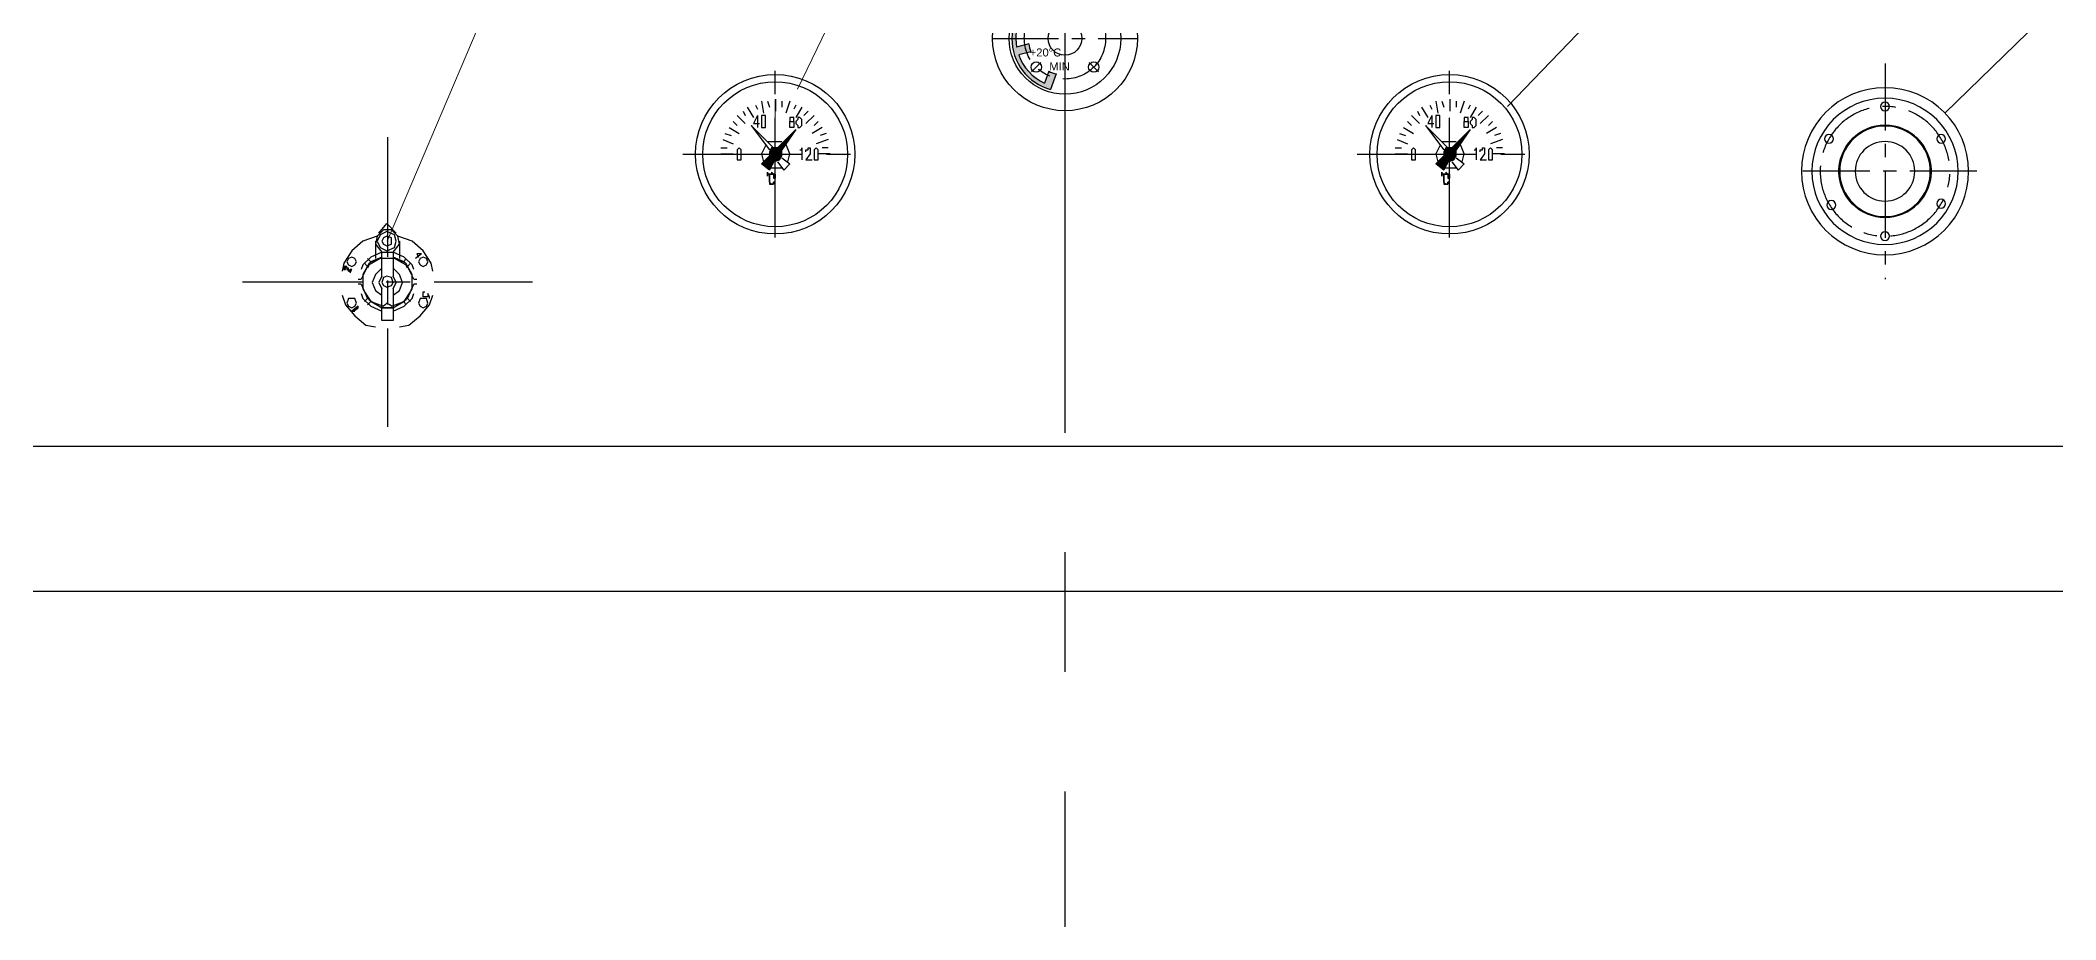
# Model space of a CAD drawing. Header units: millimetres. Extents: x 36873 to 51119, y -3533 to 6541.
# Drawn here: x 40661 to 42052, y 3854 to 4461 of the extents above; entities that cross this region are included whole.
import ezdxf

# ---------------------------------------------------------------- set-up
doc = ezdxf.new("R2010")
doc.units = ezdxf.units.MM
doc.header["$LTSCALE"] = 13
for name, pattern in [('4 点画线', [9, 6.25, -1.25, 0.25, -1.25]), ('CENTER', [50.8, 31.75, -6.35, 6.35, -6.35]), ('CENTERX2', [101.6, 63.5, -12.7, 12.7, -12.7])]:
    doc.linetypes.add(name, pattern=pattern)
doc.layers.get('0').update_dxf_attribs({"color": 1, "linetype": 'CENTER'})
for name, color, linetype in [('1', 4, 'Continuous'), ('2细线层', 4, 'Continuous'), ('粗实线', 4, 'Continuous')]:
    doc.layers.add(name, color=color, linetype=linetype)
doc.layers.add('2-0.13', color=3, linetype='Continuous', lineweight=13)
doc.layers.add('标注、文本', color=3, linetype='Continuous', lineweight=25)
doc.styles.add('Note Text (ANSI)', font='arial.ttf')

# ---------------------------------------------------------------- blocks, each defined once
blk = doc.blocks.new('KG')
at = {"layer": '粗实线'}
h = blk.add_hatch(color=256, dxfattribs=at)
h.dxf.hatch_style = 2
h.paths.add_polyline_path([(108732.1, -179782.1), (108731, -179782.1), (108732.1, -179782.1), (108733.2, -179783.2), (108733.2, -179784.3), (108734.3, -179784.3), (108734.3, -179785.4), (108735.4, -179785.4), (108735.4, -179786.5), (108736.5, -179784.3), (108735.4, -179784.3), (108734.3, -179785.4), (108734.3, -179784.3), (108734.3, -179783.2), (108733.2, -179783.2), (108733.2, -179782.1)])
h = blk.add_hatch(color=256, dxfattribs=at)
h.dxf.hatch_style = 2
h.paths.add_polyline_path([(108731, -179782.1), (108731, -179783.2), (108731, -179784.3), (108732.1, -179784.3), (108732.1, -179783.2), (108731, -179783.2), (108731, -179782.1), (108732.1, -179782.1)])
h = blk.add_hatch(color=256, dxfattribs=at)
h.dxf.hatch_style = 2
h.paths.add_polyline_path([(108736.5, -179812.9), (108737.6, -179812.9), (108740.9, -179810.7), (108740.9, -179809.6)])
at = {"layer": '1', "color": 1, "linetype": 'CENTERX2', "lineweight": -3, "ltscale": 0.1}
for p, q in [((108761.2, -179692.8), (108761.2, -179892.8)), ((108661.2, -179792.8), (108861.2, -179792.8))]:
    blk.add_line(p, q, dxfattribs=at)
at = {"layer": '粗实线'}
for points in [[(108754, -179761.3), (108744.1, -179764.6), (108736.5, -179771.2), (108731, -179779.9), (108729.9, -179785.4)], [(108765, -179772.3), (108769.4, -179766.8), (108768.3, -179761.3), (108763.9, -179756.9), (108758.4, -179756.9), (108754, -179761.3), (108752.9, -179766.8), (108757.3, -179772.3)], [(108755.1, -179759.1), (108760.6, -179752.5), (108767.2, -179759.1)], [(108792.4, -179785.4), (108791.3, -179779.9), (108785.8, -179771.2), (108778.2, -179764.6), (108768.3, -179761.3)], [(108757.3, -179772.3), (108749.6, -179775.6), (108744.1, -179781), (108743, -179784.3)], [(108757.3, -179775.6), (108748.5, -179779.9), (108744.1, -179787.6), (108744.1, -179797.5), (108748.5, -179805.2), (108757.3, -179810.7), (108765, -179810.7), (108765, -179819.4), (108757.3, -179819.4), (108757.3, -179810.7)], [(108774.9, -179783.2), (108773.8, -179781), (108766.1, -179776.6), (108756.2, -179776.6), (108748.5, -179781), (108747.4, -179783.2)], [(108752.9, -179764.6), (108752.9, -179776.6)], [(108757.3, -179788.7), (108757.3, -179772.3), (108765, -179772.3), (108765, -179788.7)], [(108779.3, -179784.3), (108778.2, -179781), (108772.7, -179775.6), (108765, -179772.3)], [(108765, -179810.7), (108773.8, -179805.2), (108778.2, -179797.5), (108778.2, -179787.6), (108773.8, -179779.9), (108765, -179775.6)], [(108769.4, -179764.6), (108769.4, -179776.6)], [(108784.7, -179773.4), (108780.4, -179776.6)], [(108784.7, -179773.4), (108781.5, -179773.4), (108782.6, -179775.6)], [(108757.3, -179783.2), (108752.9, -179787.6), (108750.7, -179793.1), (108752.9, -179798.6), (108757.3, -179801.9)], [(108757.3, -179788.7), (108755.1, -179793.1), (108757.3, -179797.5)], [(108765, -179801.9), (108769.4, -179798.6), (108771.6, -179793.1), (108769.4, -179787.6), (108765, -179783.2)], [(108765, -179797.5), (108767.2, -179793.1), (108765, -179788.7)], [(108729.9, -179801.9), (108732.1, -179808.5), (108738.7, -179816.2), (108746.3, -179822.7), (108752.9, -179823.8)], [(108743, -179800.8), (108744.1, -179804.1), (108749.6, -179809.6), (108757.3, -179812.9)], [(108745.2, -179799.7), (108749.6, -179806.3), (108758.4, -179809.6)], [(108765, -179797.5), (108765, -179810.7), (108757.3, -179810.7), (108757.3, -179797.5)], [(108763.9, -179809.6), (108772.7, -179806.3), (108777.1, -179799.7)], [(108765, -179812.9), (108772.7, -179809.6), (108778.2, -179804.1), (108779.3, -179800.8)], [(108769.4, -179823.8), (108776, -179822.7), (108783.6, -179816.2), (108790.2, -179808.5), (108792.4, -179801.9)], [(108790.2, -179804.1), (108790.2, -179803), (108789.1, -179800.8), (108789.1, -179801.9), (108789.1, -179803), (108788, -179803), (108786.9, -179803), (108785.8, -179803), (108785.8, -179801.9), (108785.8, -179800.8), (108785.8, -179799.7), (108786.9, -179799.7)], [(108763.9, -179809.6), (108762.8, -179808.5), (108760.6, -179807.4), (108759.5, -179808.5), (108758.4, -179809.6)], [(108763.9, -179809.6), (108762.8, -179808.5), (108760.6, -179807.4), (108759.5, -179808.5), (108758.4, -179809.6)]]:
    blk.add_lwpolyline(points, dxfattribs=at)
for points in [[(108767.2, -179764.6), (108766.1, -179760.2), (108760.6, -179758), (108756.2, -179760.2), (108754, -179764.6), (108756.2, -179769), (108760.6, -179771.2), (108766.1, -179769)], [(108763.9, -179764.6), (108763.9, -179762.4), (108760.6, -179761.3), (108758.4, -179762.4), (108757.3, -179764.6), (108758.4, -179766.8), (108760.6, -179767.9), (108763.9, -179766.8)], [(108739.8, -179778.8), (108738.7, -179776.6), (108736.5, -179775.6), (108734.3, -179776.6), (108733.2, -179778.8), (108734.3, -179781), (108736.5, -179782.1), (108738.7, -179781)], [(108789.1, -179778.8), (108788, -179776.6), (108785.8, -179775.6), (108783.6, -179776.6), (108782.6, -179778.8), (108783.6, -179781), (108785.8, -179782.1), (108788, -179781)], [(108732.1, -179782.1), (108731, -179782.1), (108732.1, -179782.1), (108733.2, -179783.2), (108733.2, -179784.3), (108734.3, -179784.3), (108734.3, -179785.4), (108735.4, -179785.4), (108735.4, -179786.5), (108736.5, -179784.3), (108735.4, -179784.3), (108734.3, -179785.4), (108734.3, -179784.3), (108734.3, -179783.2), (108733.2, -179783.2), (108733.2, -179782.1)], [(108731, -179782.1), (108731, -179783.2), (108731, -179784.3), (108732.1, -179784.3), (108732.1, -179783.2), (108731, -179783.2), (108731, -179782.1), (108732.1, -179782.1)], [(108765, -179793.1), (108763.9, -179789.8), (108760.6, -179788.7), (108758.4, -179789.8), (108757.3, -179793.1), (108758.4, -179795.3), (108760.6, -179796.4), (108763.9, -179795.3)], [(108739.8, -179807.4), (108738.7, -179804.1), (108736.5, -179804.1), (108734.3, -179804.1), (108733.2, -179807.4), (108734.3, -179809.6), (108736.5, -179810.7), (108738.7, -179809.6)], [(108789.1, -179807.4), (108788, -179804.1), (108785.8, -179804.1), (108783.6, -179804.1), (108782.6, -179807.4), (108783.6, -179809.6), (108785.8, -179810.7), (108788, -179809.6)], [(108736.5, -179812.9), (108737.6, -179812.9), (108740.9, -179810.7), (108740.9, -179809.6)], [(108737.6, -179812.9), (108738.7, -179812.9)]]:
    blk.add_lwpolyline(points, close=True, dxfattribs=at)
for points in [[(108747.4, -179776.6), (108747.4, -179776.6), (108749.6, -179778.8), (108749.6, -179778.8)], [(108757.3, -179775.6), (108757.3, -179775.6), (108749.6, -179778.8), (108749.6, -179778.8)], [(108772.7, -179778.8), (108772.7, -179778.8), (108765, -179775.6), (108765, -179775.6)], [(108772.7, -179778.8), (108772.7, -179778.8), (108773.8, -179776.6), (108773.8, -179776.6)], [(108747.4, -179782.1), (108747.4, -179782.1), (108743, -179790.9), (108743, -179790.9)], [(108747.4, -179782.1), (108747.4, -179782.1), (108745.2, -179779.9), (108745.2, -179779.9)], [(108777.1, -179779.9), (108777.1, -179779.9), (108774.9, -179782.1), (108774.9, -179782.1)], [(108779.3, -179790.9), (108779.3, -179790.9), (108774.9, -179782.1), (108774.9, -179782.1)], [(108740.9, -179790.9), (108740.9, -179790.9), (108743, -179790.9), (108743, -179790.9)], [(108743, -179794.2), (108743, -179794.2), (108740.9, -179794.2), (108740.9, -179794.2)], [(108743, -179794.2), (108743, -179794.2), (108747.4, -179804.1), (108747.4, -179804.1)], [(108745.2, -179806.3), (108745.2, -179806.3), (108747.4, -179804.1), (108747.4, -179804.1)], [(108774.9, -179804.1), (108774.9, -179804.1), (108779.3, -179794.2), (108779.3, -179794.2)], [(108774.9, -179804.1), (108774.9, -179804.1), (108777.1, -179806.3), (108777.1, -179806.3)], [(108779.3, -179790.9), (108779.3, -179790.9), (108781.5, -179790.9), (108781.5, -179790.9)], [(108781.5, -179794.2), (108781.5, -179794.2), (108779.3, -179794.2), (108779.3, -179794.2)], [(108749.6, -179806.3), (108749.6, -179806.3), (108747.4, -179808.5), (108747.4, -179808.5)], [(108749.6, -179806.3), (108749.6, -179806.3), (108757.3, -179810.7), (108757.3, -179810.7)], [(108765, -179810.7), (108765, -179810.7), (108772.7, -179806.3), (108772.7, -179806.3)], [(108773.8, -179808.5), (108773.8, -179808.5), (108772.7, -179806.3), (108772.7, -179806.3)]]:
    blk.add_open_spline(points, degree=3, dxfattribs=at)
blk = doc.blocks.new('fgffg')
blk.add_hatch(color=256).paths.add_polyline_path([(26283.3, -83546.9, -0.054749), (26292.7, -83543.5), (26285.6, -83524, 0.757864), (26285.6, -83652), (26292.7, -83632.5, -0.054749), (26283.3, -83629), (26277.9, -83643.8, -0.201943), (26245.7, -83608.7), (26260.9, -83604.6, -0.054749), (26258.3, -83594.9), (26243.1, -83599, -0.342707), (26277.9, -83532.1)])
for p, q in [((26283.3, -83546.9), (26277.9, -83532.1)), ((26292.7, -83543.5), (26285.6, -83524)), ((26258.3, -83594.9), (26243.1, -83599)), ((26260.9, -83604.6), (26245.7, -83608.7)), ((26283.3, -83629), (26277.9, -83643.8)), ((26292.7, -83632.5), (26285.6, -83652))]:
    blk.add_line(p, q)
for radius, start, end in [(66.5, 105.6856, 254.3144), (61.5, 114.6661, 190.3339), (45.8, 103.7325, 116.2675), (61.5, 199.6661, 245.3339), (45.8, 188.7325, 201.2675), (45.8, 243.7325, 256.2675)]:
    blk.add_arc((26303.6, -83588), radius, start, end)
blk = doc.blocks.new('A$C6F763E90')
at = {"layer": '1', "color": 1, "linetype": 'CENTERX2', "lineweight": -3, "ltscale": 0.1}
for p, q in [((90.5, 181.1), (90.5, 0)), ((48.8, 132.3), (60.4, 120.7)), ((132.3, 132.3), (120.7, 120.7)), ((0, 90.5), (181.1, 90.5)), ((48.8, 48.8), (60.4, 60.4)), ((132.3, 48.8), (120.7, 60.4))]:
    blk.add_line(p, q, dxfattribs=at)
blk.add_circle((90.5, 90.5), 50.8, dxfattribs=at)
at = {"layer": '2细线层'}
for centre, radius in [((90.5, 90.5), 90.5), ((90.5, 90.5), 69.8), ((54.6, 126.5), 6.5), ((126.5, 126.5), 6.5), ((90.5, 90.5), 21.1), ((54.6, 54.6), 6.5), ((126.5, 54.6), 6.5)]:
    blk.add_circle(centre, radius, dxfattribs=at)
blk.add_blockref('fgffg', (-26213, 83678.5), dxfattribs=at)
at = {"layer": '2细线层', "style": 'Note Text (ANSI)'}
for s, p in [('MAX', (64.3, 121)), ('+20%%DC', (46.5, 67.9)), ('MIN', (70.9, 50.4))]:
    blk.add_text(s, height=10, dxfattribs=at).set_placement(p)
blk = doc.blocks.new('A$C42E77C0E')
at = {"layer": '1', "color": 1, "linetype": 'CENTERX2', "lineweight": -3, "ltscale": 0.1}
for p, q in [((113.2, 265.6), (113.2, 0)), ((113.2, 265.6), (113.2, 0)), ((0, 132.8), (226.3, 132.8))]:
    blk.add_line(p, q, dxfattribs=at)
at = {"layer": '1', "ltscale": 5}
for centre, radius in [((113.2, 132.8), 103), ((113.2, 132.8), 90.1), ((113.2, 212.7), 5.44), ((44, 172.8), 5.44), ((113.2, 132.8), 56.8), ((113.2, 132.8), 55.8), ((182.3, 172.8), 5.44), ((113.2, 132.8), 36.7), ((44, 92.9), 5.44), ((179.4, 91.2), 5.44), ((113.2, 52.9), 5.44)]:
    blk.add_circle(centre, radius, dxfattribs=at)
at = {"layer": '1', "color": 1, "linetype": 'CENTERX2', "lineweight": -3, "ltscale": 0.1}
blk.add_circle((113.2, 132.8), 79.9, dxfattribs=at)
at = {"layer": '1', "ltscale": 5}
blk.add_arc((113.2, 132.8), 56.8, 310.2938, 229.7062, dxfattribs=at)

msp = doc.modelspace()

# ---------------------------------------------------------------- hatches: boundary and pattern name
at = {"layer": '粗实线', "lineweight": 30}
h = msp.add_hatch(color=256, dxfattribs=at)
h.dxf.hatch_style = 2
h.paths.add_polyline_path([(41182.531, 4399.446), (41169.958, 4386.873), (41174.149, 4386.873)])
h = msp.add_hatch(color=256, dxfattribs=at)
h.dxf.hatch_style = 2
h.paths.add_polyline_path([(41647.817, 4399.446), (41635.244, 4386.873), (41639.435, 4386.873)])
h = msp.add_hatch(color=256, dxfattribs=at)
h.dxf.hatch_style = 2
h.paths.add_polyline_path([(41164.37, 4381.285), (41161.576, 4378.491), (41171.355, 4378.491)])
h = msp.add_hatch(color=256, dxfattribs=at)
h.dxf.hatch_style = 2
h.paths.add_polyline_path([(41165.767, 4386.873), (41164.37, 4385.476), (41172.752, 4385.476)])
h = msp.add_hatch(color=256, dxfattribs=at)
h.dxf.hatch_style = 2
h.paths.add_polyline_path([(41164.37, 4385.476), (41164.37, 4384.079), (41172.752, 4384.079)])
h = msp.add_hatch(color=256, dxfattribs=at)
h.dxf.hatch_style = 2
h.paths.add_polyline_path([(41164.37, 4385.476), (41172.752, 4385.476), (41172.752, 4384.079)])
h = msp.add_hatch(color=256, dxfattribs=at)
h.dxf.hatch_style = 2
h.paths.add_polyline_path([(41164.37, 4384.079), (41164.37, 4381.285), (41172.752, 4381.285)])
h = msp.add_hatch(color=256, dxfattribs=at)
h.dxf.hatch_style = 2
h.paths.add_polyline_path([(41164.37, 4384.079), (41172.752, 4384.079), (41172.752, 4381.285)])
h = msp.add_hatch(color=256, dxfattribs=at)
h.dxf.hatch_style = 2
h.paths.add_polyline_path([(41164.37, 4381.285), (41172.752, 4381.285), (41171.355, 4378.491)])
h = msp.add_hatch(color=256, dxfattribs=at)
h.dxf.hatch_style = 2
h.paths.add_polyline_path([(41165.767, 4386.873), (41174.149, 4386.873), (41172.752, 4385.476)])
h = msp.add_hatch(color=256, dxfattribs=at)
h.dxf.hatch_style = 2
h.paths.add_polyline_path([(41629.656, 4381.285), (41626.862, 4378.491), (41636.641, 4378.491)])
h = msp.add_hatch(color=256, dxfattribs=at)
h.dxf.hatch_style = 2
h.paths.add_polyline_path([(41631.053, 4386.873), (41629.656, 4385.476), (41638.038, 4385.476)])
h = msp.add_hatch(color=256, dxfattribs=at)
h.dxf.hatch_style = 2
h.paths.add_polyline_path([(41629.656, 4385.476), (41629.656, 4384.079), (41638.038, 4384.079)])
h = msp.add_hatch(color=256, dxfattribs=at)
h.dxf.hatch_style = 2
h.paths.add_polyline_path([(41629.656, 4385.476), (41638.038, 4385.476), (41638.038, 4384.079)])
h = msp.add_hatch(color=256, dxfattribs=at)
h.dxf.hatch_style = 2
h.paths.add_polyline_path([(41629.656, 4384.079), (41629.656, 4381.285), (41638.038, 4381.285)])
h = msp.add_hatch(color=256, dxfattribs=at)
h.dxf.hatch_style = 2
h.paths.add_polyline_path([(41629.656, 4384.079), (41638.038, 4384.079), (41638.038, 4381.285)])
h = msp.add_hatch(color=256, dxfattribs=at)
h.dxf.hatch_style = 2
h.paths.add_polyline_path([(41629.656, 4381.285), (41638.038, 4381.285), (41636.641, 4378.491)])
h = msp.add_hatch(color=256, dxfattribs=at)
h.dxf.hatch_style = 2
h.paths.add_polyline_path([(41631.053, 4386.873), (41639.435, 4386.873), (41638.038, 4385.476)])
h = msp.add_hatch(color=256, dxfattribs=at)
h.dxf.hatch_style = 2
h.paths.add_polyline_path([(41160.179, 4377.094), (41158.782, 4375.697), (41167.164, 4375.697)])
h = msp.add_hatch(color=256, dxfattribs=at)
h.dxf.hatch_style = 2
h.paths.add_polyline_path([(41158.782, 4375.697), (41167.164, 4375.697), (41164.37, 4371.506)])
h = msp.add_hatch(color=256, dxfattribs=at)
h.dxf.hatch_style = 2
h.paths.add_polyline_path([(41161.576, 4378.491), (41160.179, 4377.094), (41167.164, 4377.094)])
h = msp.add_hatch(color=256, dxfattribs=at)
h.dxf.hatch_style = 2
h.paths.add_polyline_path([(41160.179, 4377.094), (41167.164, 4377.094), (41167.164, 4375.697)])
h = msp.add_hatch(color=256, dxfattribs=at)
h.dxf.hatch_style = 2
h.paths.add_polyline_path([(41161.576, 4378.491), (41171.355, 4378.491), (41167.164, 4377.094)])
h = msp.add_hatch(color=256, dxfattribs=at)
h.dxf.hatch_style = 2
h.paths.add_polyline_path([(41162.973, 4368.712), (41162.973, 4367.315), (41162.973, 4368.712), (41164.37, 4368.712)])
h = msp.add_hatch(color=256, dxfattribs=at)
h.dxf.hatch_style = 2
h.paths.add_polyline_path([(41165.767, 4370.109), (41165.767, 4368.712), (41164.37, 4368.712), (41164.37, 4367.315), (41164.37, 4365.918), (41164.37, 4364.521), (41164.37, 4363.124), (41164.37, 4361.727), (41165.767, 4361.727), (41167.164, 4361.727), (41165.767, 4361.727), (41164.37, 4363.124), (41164.37, 4364.521), (41164.37, 4365.918), (41164.37, 4367.315), (41164.37, 4368.712), (41165.767, 4368.712), (41167.164, 4368.712)])
h = msp.add_hatch(color=256, dxfattribs=at)
h.dxf.hatch_style = 2
h.paths.add_polyline_path([(41168.561, 4368.712), (41167.164, 4368.712), (41167.164, 4367.315), (41167.164, 4365.918), (41168.561, 4365.918)])
h = msp.add_hatch(color=256, dxfattribs=at)
h.dxf.hatch_style = 2
h.paths.add_polyline_path([(41625.465, 4377.094), (41624.068, 4375.697), (41632.45, 4375.697)])
h = msp.add_hatch(color=256, dxfattribs=at)
h.dxf.hatch_style = 2
h.paths.add_polyline_path([(41624.068, 4375.697), (41632.45, 4375.697), (41629.656, 4371.506)])
h = msp.add_hatch(color=256, dxfattribs=at)
h.dxf.hatch_style = 2
h.paths.add_polyline_path([(41626.862, 4378.491), (41625.465, 4377.094), (41632.45, 4377.094)])
h = msp.add_hatch(color=256, dxfattribs=at)
h.dxf.hatch_style = 2
h.paths.add_polyline_path([(41625.465, 4377.094), (41632.45, 4377.094), (41632.45, 4375.697)])
h = msp.add_hatch(color=256, dxfattribs=at)
h.dxf.hatch_style = 2
h.paths.add_polyline_path([(41626.862, 4378.491), (41636.641, 4378.491), (41632.45, 4377.094)])
h = msp.add_hatch(color=256, dxfattribs=at)
h.dxf.hatch_style = 2
h.paths.add_polyline_path([(41628.259, 4368.712), (41628.259, 4367.315), (41628.259, 4368.712), (41629.656, 4368.712)])
h = msp.add_hatch(color=256, dxfattribs=at)
h.dxf.hatch_style = 2
h.paths.add_polyline_path([(41631.053, 4370.109), (41631.053, 4368.712), (41629.656, 4368.712), (41629.656, 4367.315), (41629.656, 4365.918), (41629.656, 4364.521), (41629.656, 4363.124), (41629.656, 4361.727), (41631.053, 4361.727), (41632.45, 4361.727), (41631.053, 4361.727), (41629.656, 4363.124), (41629.656, 4364.521), (41629.656, 4365.918), (41629.656, 4367.315), (41629.656, 4368.712), (41631.053, 4368.712), (41632.45, 4368.712)])
h = msp.add_hatch(color=256, dxfattribs=at)
h.dxf.hatch_style = 2
h.paths.add_polyline_path([(41633.847, 4368.712), (41632.45, 4368.712), (41632.45, 4367.315), (41632.45, 4365.918), (41633.847, 4365.918)])
h = msp.add_hatch(color=256, dxfattribs=at)
h.dxf.hatch_style = 2
h.paths.add_polyline_path([(41168.561, 4363.124), (41167.164, 4363.124), (41167.164, 4361.727), (41165.767, 4361.727), (41167.164, 4361.727), (41167.164, 4363.124)])
h = msp.add_hatch(color=256, dxfattribs=at)
h.dxf.hatch_style = 2
h.paths.add_polyline_path([(41633.847, 4363.124), (41632.45, 4363.124), (41632.45, 4361.727), (41631.053, 4361.727), (41632.45, 4361.727), (41632.45, 4363.124)])

# ---------------------------------------------------------------- linework, layer by layer
at = {"layer": '1', "color": 1, "linetype": 'CENTERX2', "lineweight": -3, "ltscale": 0.1}
for p, q in [((41168.265, 4324.875), (41168.265, 4439.855)), ((41633.551, 4324.875), (41633.551, 4439.855)), ((41104.629, 4382.365), (41226.272, 4382.365)), ((41569.915, 4382.365), (41691.558, 4382.365))]:
    msp.add_line(p, q, dxfattribs=at)
at = {"layer": '2-0.13'}
for p, q in [((41673.583, 4415.288), (42477.741, 5252.668)), ((41287.082, 5231.889), (40900.483, 4322.468)), ((41569.684, 5226.047), (41183.643, 4427.373)), ((41975.395, 4410.831), (42803.75, 5216.914))]:
    msp.add_line(p, q, dxfattribs=at)
at = {"layer": '标注、文本', "color": 1, "linetype": 'CENTER'}
msp.add_line((41368.234, 4603.006), (41368.234, 2381.006), dxfattribs=at)
at = {"layer": '标注、文本', "color": 1, "linetype": '4 点画线', "lineweight": 20}
msp.add_line((41168.342, 4341.698), (41168.342, 4420.163), dxfattribs=at)
at = {"layer": '标注、文本', "color": 4, "lineweight": 30, "ltscale": 38.869873}
for p, q in [((40206.58, 4180.969), (42516.58, 4180.969)), ((40206.58, 4080.969), (42516.58, 4080.969))]:
    msp.add_line(p, q, dxfattribs=at)
at = {"layer": '标注、文本', "color": 4, "lineweight": 30}
for centre, radius in [((41168.265, 4382.365), 55), ((41633.551, 4382.365), 55), ((41168.265, 4382.365), 50), ((41633.551, 4382.365), 50)]:
    msp.add_circle(centre, radius, dxfattribs=at)
at = {"layer": '粗实线', "lineweight": 30}
for points in [[(41155.988, 4409.225), (41153.194, 4403.637), (41157.385, 4403.637)], [(41155.988, 4409.225), (41155.988, 4400.843)], [(41621.274, 4409.225), (41618.48, 4403.637), (41622.671, 4403.637)], [(41621.274, 4409.225), (41621.274, 4400.843)], [(41167.164, 4386.873), (41151.797, 4402.24), (41164.37, 4385.476)], [(41169.958, 4386.873), (41182.531, 4399.446), (41172.752, 4385.476)], [(41632.45, 4386.873), (41617.083, 4402.24), (41629.656, 4385.476)], [(41635.244, 4386.873), (41647.817, 4399.446), (41638.038, 4385.476)], [(41161.576, 4388.27), (41158.782, 4382.682), (41160.179, 4377.094)], [(41172.752, 4391.064), (41162.973, 4391.064)], [(41169.958, 4386.873), (41165.767, 4386.873), (41164.37, 4384.079), (41164.37, 4381.285)], [(41167.164, 4377.094), (41171.355, 4378.491), (41172.752, 4381.285), (41172.752, 4385.476)], [(41176.943, 4377.094), (41178.34, 4382.682), (41175.546, 4389.667)], [(41185.325, 4385.476), (41186.722, 4385.476), (41186.722, 4386.873), (41186.722, 4378.491)], [(41189.516, 4384.079), (41189.516, 4385.476), (41190.913, 4385.476), (41190.913, 4386.873), (41192.31, 4386.873), (41192.31, 4385.476), (41192.31, 4384.079), (41192.31, 4382.682), (41189.516, 4378.491), (41193.707, 4378.491)], [(41626.862, 4388.27), (41624.068, 4382.682), (41625.465, 4377.094)], [(41638.038, 4391.064), (41628.259, 4391.064)], [(41635.244, 4386.873), (41631.053, 4386.873), (41629.656, 4384.079), (41629.656, 4381.285)], [(41632.45, 4377.094), (41636.641, 4378.491), (41638.038, 4381.285), (41638.038, 4385.476)], [(41642.229, 4377.094), (41643.626, 4382.682), (41640.832, 4389.667)], [(41650.611, 4385.476), (41652.008, 4385.476), (41652.008, 4386.873), (41652.008, 4378.491)], [(41654.802, 4384.079), (41654.802, 4385.476), (41656.199, 4385.476), (41656.199, 4386.873), (41657.596, 4386.873), (41657.596, 4385.476), (41657.596, 4384.079), (41657.596, 4382.682), (41654.802, 4378.491), (41658.993, 4378.491)], [(41164.37, 4371.506), (41158.782, 4375.697)], [(41164.37, 4372.903), (41172.752, 4372.903)], [(41629.656, 4371.506), (41624.068, 4375.697)], [(41629.656, 4372.903), (41638.038, 4372.903)]]:
    msp.add_lwpolyline(points, dxfattribs=at)
for points in [[(41160.179, 4409.225), (41158.782, 4409.225), (41158.782, 4407.828), (41158.782, 4405.034), (41158.782, 4402.24), (41158.782, 4400.843), (41160.179, 4400.843), (41161.576, 4400.843), (41161.576, 4402.24), (41161.576, 4405.034), (41161.576, 4407.828), (41161.576, 4409.225)], [(41625.465, 4409.225), (41624.068, 4409.225), (41624.068, 4407.828), (41624.068, 4405.034), (41624.068, 4402.24), (41624.068, 4400.843), (41625.465, 4400.843), (41626.862, 4400.843), (41626.862, 4402.24), (41626.862, 4405.034), (41626.862, 4407.828), (41626.862, 4409.225)], [(41179.737, 4407.828), (41178.34, 4407.828), (41178.34, 4406.431), (41178.34, 4405.034), (41179.737, 4405.034), (41181.134, 4405.034), (41181.134, 4403.637), (41181.134, 4402.24), (41181.134, 4400.843), (41179.737, 4400.843), (41178.34, 4400.843), (41178.34, 4402.24), (41178.34, 4403.637), (41178.34, 4405.034), (41179.737, 4405.034), (41181.134, 4405.034), (41181.134, 4406.431), (41181.134, 4407.828)], [(41183.928, 4407.828), (41183.928, 4406.431), (41182.531, 4405.034), (41182.531, 4403.637), (41183.928, 4402.24), (41183.928, 4400.843), (41185.325, 4400.843), (41186.722, 4402.24), (41186.722, 4403.637), (41186.722, 4405.034), (41186.722, 4406.431), (41185.325, 4407.828)], [(41645.023, 4407.828), (41643.626, 4407.828), (41643.626, 4406.431), (41643.626, 4405.034), (41645.023, 4405.034), (41646.42, 4405.034), (41646.42, 4403.637), (41646.42, 4402.24), (41646.42, 4400.843), (41645.023, 4400.843), (41643.626, 4400.843), (41643.626, 4402.24), (41643.626, 4403.637), (41643.626, 4405.034), (41645.023, 4405.034), (41646.42, 4405.034), (41646.42, 4406.431), (41646.42, 4407.828)], [(41649.214, 4407.828), (41649.214, 4406.431), (41647.817, 4405.034), (41647.817, 4403.637), (41649.214, 4402.24), (41649.214, 4400.843), (41650.611, 4400.843), (41652.008, 4402.24), (41652.008, 4403.637), (41652.008, 4405.034), (41652.008, 4406.431), (41650.611, 4407.828)], [(41143.415, 4386.873), (41142.018, 4385.476), (41142.018, 4382.682), (41142.018, 4379.888), (41142.018, 4378.491), (41143.415, 4378.491), (41144.812, 4378.491), (41144.812, 4379.888), (41144.812, 4382.682), (41144.812, 4385.476)], [(41171.355, 4382.682), (41171.355, 4385.476), (41168.561, 4385.476), (41165.767, 4385.476), (41164.37, 4382.682), (41165.767, 4379.888), (41168.561, 4378.491), (41171.355, 4379.888)], [(41196.501, 4386.873), (41195.104, 4385.476), (41195.104, 4382.682), (41195.104, 4381.285), (41195.104, 4379.888), (41195.104, 4378.491), (41196.501, 4378.491), (41197.898, 4378.491), (41197.898, 4379.888), (41197.898, 4381.285), (41197.898, 4382.682), (41197.898, 4385.476)], [(41608.701, 4386.873), (41607.304, 4385.476), (41607.304, 4382.682), (41607.304, 4379.888), (41607.304, 4378.491), (41608.701, 4378.491), (41610.098, 4378.491), (41610.098, 4379.888), (41610.098, 4382.682), (41610.098, 4385.476)], [(41636.641, 4382.682), (41636.641, 4385.476), (41633.847, 4385.476), (41631.053, 4385.476), (41629.656, 4382.682), (41631.053, 4379.888), (41633.847, 4378.491), (41636.641, 4379.888)], [(41661.787, 4386.873), (41660.39, 4385.476), (41660.39, 4382.682), (41660.39, 4381.285), (41660.39, 4379.888), (41660.39, 4378.491), (41661.787, 4378.491), (41663.184, 4378.491), (41663.184, 4379.888), (41663.184, 4381.285), (41663.184, 4382.682), (41663.184, 4385.476)], [(41162.973, 4370.109), (41162.973, 4368.712), (41162.973, 4367.315), (41162.973, 4368.712)], [(41162.973, 4368.712), (41162.973, 4367.315), (41162.973, 4368.712), (41164.37, 4368.712)], [(41165.767, 4370.109), (41165.767, 4368.712), (41164.37, 4368.712), (41164.37, 4367.315), (41164.37, 4365.918), (41164.37, 4364.521), (41164.37, 4363.124), (41164.37, 4361.727), (41165.767, 4361.727), (41167.164, 4361.727), (41165.767, 4361.727), (41164.37, 4363.124), (41164.37, 4364.521), (41164.37, 4365.918), (41164.37, 4367.315), (41164.37, 4368.712), (41165.767, 4368.712), (41167.164, 4368.712)], [(41167.164, 4368.712), (41165.767, 4368.712)], [(41168.561, 4368.712), (41167.164, 4368.712), (41167.164, 4367.315), (41167.164, 4365.918), (41168.561, 4365.918)], [(41628.259, 4370.109), (41628.259, 4368.712), (41628.259, 4367.315), (41628.259, 4368.712)], [(41628.259, 4368.712), (41628.259, 4367.315), (41628.259, 4368.712), (41629.656, 4368.712)], [(41631.053, 4370.109), (41631.053, 4368.712), (41629.656, 4368.712), (41629.656, 4367.315), (41629.656, 4365.918), (41629.656, 4364.521), (41629.656, 4363.124), (41629.656, 4361.727), (41631.053, 4361.727), (41632.45, 4361.727), (41631.053, 4361.727), (41629.656, 4363.124), (41629.656, 4364.521), (41629.656, 4365.918), (41629.656, 4367.315), (41629.656, 4368.712), (41631.053, 4368.712), (41632.45, 4368.712)], [(41632.45, 4368.712), (41631.053, 4368.712)], [(41633.847, 4368.712), (41632.45, 4368.712), (41632.45, 4367.315), (41632.45, 4365.918), (41633.847, 4365.918)], [(41168.561, 4363.124), (41167.164, 4363.124), (41167.164, 4361.727), (41165.767, 4361.727), (41167.164, 4361.727), (41167.164, 4363.124)], [(41633.847, 4363.124), (41632.45, 4363.124), (41632.45, 4361.727), (41631.053, 4361.727), (41632.45, 4361.727), (41632.45, 4363.124)]]:
    msp.add_lwpolyline(points, close=True, dxfattribs=at)
for points in [[(41142.018, 4409.225), (41142.018, 4409.225), (41147.606, 4403.637), (41147.606, 4403.637)], [(41146.209, 4412.019), (41146.209, 4412.019), (41147.606, 4409.225), (41147.606, 4409.225)], [(41149.003, 4414.813), (41149.003, 4414.813), (41153.194, 4407.828), (41153.194, 4407.828)], [(41154.591, 4416.21), (41154.591, 4416.21), (41155.988, 4413.416), (41155.988, 4413.416)], [(41158.782, 4419.004), (41158.782, 4419.004), (41160.179, 4410.622), (41160.179, 4410.622)], [(41162.973, 4419.004), (41162.973, 4419.004), (41164.37, 4414.813), (41164.37, 4414.813)], [(41168.561, 4420.401), (41168.561, 4420.401), (41168.561, 4412.019), (41168.561, 4412.019)], [(41172.752, 4419.004), (41172.752, 4419.004), (41172.752, 4414.813), (41172.752, 4414.813)], [(41178.34, 4419.004), (41178.34, 4419.004), (41175.546, 4410.622), (41175.546, 4410.622)], [(41182.531, 4416.21), (41182.531, 4416.21), (41181.134, 4413.416), (41181.134, 4413.416)], [(41186.722, 4414.813), (41186.722, 4414.813), (41182.531, 4407.828), (41182.531, 4407.828)], [(41190.913, 4412.019), (41190.913, 4412.019), (41188.119, 4409.225), (41188.119, 4409.225)], [(41195.104, 4409.225), (41195.104, 4409.225), (41189.516, 4403.637), (41189.516, 4403.637)], [(41607.304, 4409.225), (41607.304, 4409.225), (41612.892, 4403.637), (41612.892, 4403.637)], [(41611.495, 4412.019), (41611.495, 4412.019), (41612.892, 4409.225), (41612.892, 4409.225)], [(41614.289, 4414.813), (41614.289, 4414.813), (41618.48, 4407.828), (41618.48, 4407.828)], [(41619.877, 4416.21), (41619.877, 4416.21), (41621.274, 4413.416), (41621.274, 4413.416)], [(41624.068, 4419.004), (41624.068, 4419.004), (41625.465, 4410.622), (41625.465, 4410.622)], [(41628.259, 4419.004), (41628.259, 4419.004), (41629.656, 4414.813), (41629.656, 4414.813)], [(41633.847, 4420.401), (41633.847, 4420.401), (41633.847, 4412.019), (41633.847, 4412.019)], [(41638.038, 4419.004), (41638.038, 4419.004), (41638.038, 4414.813), (41638.038, 4414.813)], [(41643.626, 4419.004), (41643.626, 4419.004), (41640.832, 4410.622), (41640.832, 4410.622)], [(41647.817, 4416.21), (41647.817, 4416.21), (41646.42, 4413.416), (41646.42, 4413.416)], [(41652.008, 4414.813), (41652.008, 4414.813), (41647.817, 4407.828), (41647.817, 4407.828)], [(41656.199, 4412.019), (41656.199, 4412.019), (41653.405, 4409.225), (41653.405, 4409.225)], [(41660.39, 4409.225), (41660.39, 4409.225), (41654.802, 4403.637), (41654.802, 4403.637)], [(41133.636, 4396.652), (41133.636, 4396.652), (41137.827, 4395.255), (41137.827, 4395.255)], [(41136.43, 4400.843), (41136.43, 4400.843), (41143.415, 4396.652), (41143.415, 4396.652)], [(41139.224, 4405.034), (41139.224, 4405.034), (41142.018, 4402.24), (41142.018, 4402.24)], [(41200.692, 4400.843), (41200.692, 4400.843), (41193.707, 4396.652), (41193.707, 4396.652)], [(41197.898, 4405.034), (41197.898, 4405.034), (41195.104, 4402.24), (41195.104, 4402.24)], [(41203.486, 4396.652), (41203.486, 4396.652), (41199.295, 4395.255), (41199.295, 4395.255)], [(41598.922, 4396.652), (41598.922, 4396.652), (41603.113, 4395.255), (41603.113, 4395.255)], [(41601.716, 4400.843), (41601.716, 4400.843), (41608.701, 4396.652), (41608.701, 4396.652)], [(41604.51, 4405.034), (41604.51, 4405.034), (41607.304, 4402.24), (41607.304, 4402.24)], [(41665.978, 4400.843), (41665.978, 4400.843), (41658.993, 4396.652), (41658.993, 4396.652)], [(41663.184, 4405.034), (41663.184, 4405.034), (41660.39, 4402.24), (41660.39, 4402.24)], [(41668.772, 4396.652), (41668.772, 4396.652), (41664.581, 4395.255), (41664.581, 4395.255)], [(41130.842, 4386.873), (41130.842, 4386.873), (41135.033, 4386.873), (41135.033, 4386.873)], [(41130.842, 4382.682), (41130.842, 4382.682), (41137.827, 4382.682), (41137.827, 4382.682)], [(41130.842, 4382.682), (41130.842, 4382.682), (41139.224, 4382.682), (41139.224, 4382.682)], [(41132.239, 4392.461), (41132.239, 4392.461), (41139.224, 4389.667), (41139.224, 4389.667)], [(41164.37, 4381.285), (41164.37, 4381.285), (41158.782, 4375.697), (41158.782, 4375.697)], [(41204.883, 4392.461), (41204.883, 4392.461), (41196.501, 4389.667), (41196.501, 4389.667)], [(41206.28, 4382.682), (41206.28, 4382.682), (41197.898, 4382.682), (41197.898, 4382.682)], [(41206.28, 4382.682), (41206.28, 4382.682), (41199.295, 4382.682), (41199.295, 4382.682)], [(41204.883, 4386.873), (41204.883, 4386.873), (41200.692, 4386.873), (41200.692, 4386.873)], [(41596.128, 4386.873), (41596.128, 4386.873), (41600.319, 4386.873), (41600.319, 4386.873)], [(41596.128, 4382.682), (41596.128, 4382.682), (41603.113, 4382.682), (41603.113, 4382.682)], [(41596.128, 4382.682), (41596.128, 4382.682), (41604.51, 4382.682), (41604.51, 4382.682)], [(41597.525, 4392.461), (41597.525, 4392.461), (41604.51, 4389.667), (41604.51, 4389.667)], [(41629.656, 4381.285), (41629.656, 4381.285), (41624.068, 4375.697), (41624.068, 4375.697)], [(41670.169, 4392.461), (41670.169, 4392.461), (41661.787, 4389.667), (41661.787, 4389.667)], [(41671.566, 4382.682), (41671.566, 4382.682), (41663.184, 4382.682), (41663.184, 4382.682)], [(41671.566, 4382.682), (41671.566, 4382.682), (41664.581, 4382.682), (41664.581, 4382.682)], [(41670.169, 4386.873), (41670.169, 4386.873), (41665.978, 4386.873), (41665.978, 4386.873)], [(41167.164, 4377.094), (41167.164, 4377.094), (41164.37, 4371.506), (41164.37, 4371.506)], [(41169.958, 4377.094), (41169.958, 4377.094), (41174.149, 4371.506), (41174.149, 4371.506)], [(41172.752, 4379.888), (41172.752, 4379.888), (41178.34, 4375.697), (41178.34, 4375.697)], [(41178.34, 4375.697), (41178.34, 4375.697), (41174.149, 4371.506), (41174.149, 4371.506)], [(41632.45, 4377.094), (41632.45, 4377.094), (41629.656, 4371.506), (41629.656, 4371.506)], [(41635.244, 4377.094), (41635.244, 4377.094), (41639.435, 4371.506), (41639.435, 4371.506)], [(41638.038, 4379.888), (41638.038, 4379.888), (41643.626, 4375.697), (41643.626, 4375.697)], [(41643.626, 4375.697), (41643.626, 4375.697), (41639.435, 4371.506), (41639.435, 4371.506)]]:
    msp.add_open_spline(points, degree=3, dxfattribs=at)

# ---------------------------------------------------------------- block references
at = {"layer": '标注、文本'}
for name, p, xscale, yscale, zscale in [('A$C6F763E90', (41318.234, 4412.365), 0.5521811154059313, 0.5521811154059313, 0.5521811154059313), ('A$C42E77C0E', (41997.441, 4296.247), -0.5599999999994907, 0.5599999999994907, 0.5599999999994907)]:
    msp.add_blockref(name, p, dxfattribs=dict(at, xscale=xscale, yscale=yscale, zscale=zscale))
msp.add_blockref('KG', (-67860.402, 184087.047), dxfattribs=at)

doc.saveas('drawing.dxf')
